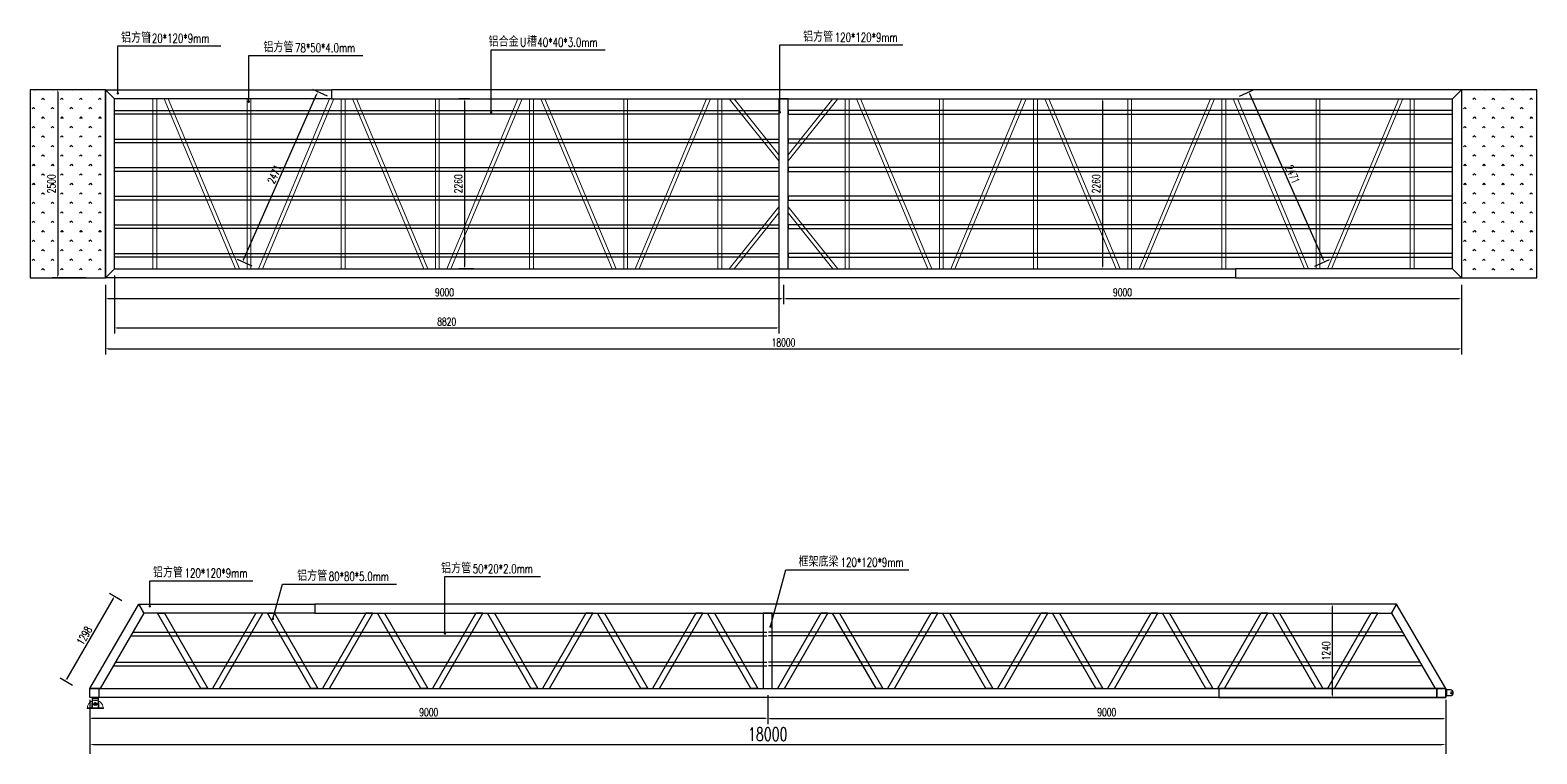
# Model space of a CAD drawing. Header units: inches. Extents: x -109738 to 334474, y -141753 to 99784.
# Drawn here: x 182640 to 202640, y -12308 to -2696 of the extents above; entities that cross this region are included whole.
import ezdxf

# ---------------------------------------------------------------- set-up
doc = ezdxf.new("R2010")
doc.units = ezdxf.units.IN
doc.header["$LTSCALE"] = 1000
doc.header["$MEASUREMENT"] = 0
doc.linetypes.add('CENTER2', pattern=[28.575, 19.05, -3.175, 3.175, -3.175])
for name, color, linetype in [('DIM_LEAD', 3, 'Continuous'), ('PUB_DIM', 3, 'Continuous'), ('PUB_TEXT', 7, 'Continuous'), ('track level', 7, 'Continuous'), ('W-STEEL_FRAME钢架', 3, 'Continuous'), ('W-STEEL_KEEL钢龙骨', 5, 'Continuous'), ('方管150X150X12', 3, 'Continuous')]:
    doc.layers.add(name, color=color, linetype=linetype)
doc.layers.add('成片房屋', color=1, linetype='Continuous', lineweight=0)
doc.layers.add('结构', color=52, linetype='Continuous', lineweight=18)
doc.styles.add('_TCH_DIM', font='SIMPLEX', dxfattribs={"bigfont": 'GBCBIG'})
doc.styles.add('STANDARD_T3', font='simplex.shx', dxfattribs={"width": 0.7, "bigfont": 'hztxt.shx'})
doc.dimstyles.new('W&&30', dxfattribs={"dimtxt": 105, "dimasz": 30, "dimexe": 75, "dimexo": 90, "dimgap": 30, "dimtad": 1, "dimdec": 0, "dimzin": 0, "dimdsep": 46, "dimtxsty": 'STANDARD_T3', "dimcen": 0.09, "dimclrd": 1, "dimclre": 1, "dimclrt": 7, "dimazin": 2, "dimtfac": 1, "dimtdec": 0, "dimtix": 1, "dimtmove": 2, "dimatfit": 3, "dimfxl": 100, "dimtolj": 1, "dimtzin": 0, "dimarcsym": 0})
doc.dimstyles.new('W&&50', dxfattribs={"dimtxt": 175, "dimasz": 50, "dimexe": 125, "dimexo": 150, "dimgap": 50, "dimtad": 1, "dimdec": 0, "dimzin": 0, "dimdsep": 46, "dimtxsty": 'STANDARD_T3', "dimcen": 0.09, "dimclrd": 1, "dimclre": 1, "dimclrt": 7, "dimazin": 2, "dimtfac": 1, "dimtdec": 0, "dimtix": 1, "dimtmove": 2, "dimatfit": 3, "dimfxl": 100, "dimtolj": 1, "dimtzin": 0, "dimarcsym": 0})

# ---------------------------------------------------------------- blocks, each defined once
blk = doc.blocks.new('*D433')
at = {"layer": 'Defpoints', "color": 0, "transparency": 16777216}
for p in [(183640, -5987), (192640, -5987), (192640, -6261)]:
    blk.add_point(p, dxfattribs=at)
at = {"layer": '成片房屋', "color": 1, "lineweight": -2, "transparency": 16777216}
for p, q in [((183640, -6077), (183640, -6336)), ((192640, -6077), (192640, -6336)), ((183670, -6261), (192610, -6261))]:
    blk.add_line(p, q, dxfattribs=at)
at = {"layer": '成片房屋', "color": 1, "transparency": 16777216}
for points in [[(183670, -6256), (183670, -6266), (183640, -6261)], [(192610, -6256), (192610, -6266), (192640, -6261)]]:
    blk.add_solid(points, dxfattribs=at)
at = {"layer": '成片房屋', "color": 7, "transparency": 16777216, "insert": (188140, -6179), "char_height": 105, "attachment_point": 5, "style": 'STANDARD_T3'}
blk.add_mtext('\\A1;9000', dxfattribs=at)
blk = doc.blocks.new('*D434')
at = {"layer": 'Defpoints', "color": 0, "transparency": 16777216}
for p in [(188565, -3607), (188406, -5867), (188615, -5867)]:
    blk.add_point(p, dxfattribs=at)
at = {"layer": '成片房屋', "color": 1, "lineweight": -2, "transparency": 16777216}
for p, q in [((188475, -3607), (188331, -3607)), ((188406, -3637), (188406, -5837)), ((188525, -5867), (188331, -5867))]:
    blk.add_line(p, q, dxfattribs=at)
at = {"layer": '成片房屋', "color": 1, "transparency": 16777216}
for points in [[(188401, -3637), (188411, -3637), (188406, -3607)], [(188401, -5837), (188411, -5837), (188406, -5867)]]:
    blk.add_solid(points, dxfattribs=at)
at = {"layer": '成片房屋', "color": 7, "transparency": 16777216, "insert": (188324, -4737), "char_height": 105, "attachment_point": 5, "rotation": 90, "style": 'STANDARD_T3'}
blk.add_mtext('\\A1;2260', dxfattribs=at)
blk = doc.blocks.new('*D437')
at = {"layer": 'Defpoints', "color": 0, "transparency": 16777216}
for p in [(183474, -3487), (183006, -5987), (183474, -5987)]:
    blk.add_point(p, dxfattribs=at)
at = {"layer": '成片房屋', "color": 1, "lineweight": -2, "transparency": 16777216}
for p, q in [((183384, -3487), (182931, -3487)), ((183006, -3517), (183006, -5957)), ((183384, -5987), (182931, -5987))]:
    blk.add_line(p, q, dxfattribs=at)
at = {"layer": '成片房屋', "color": 1, "transparency": 16777216}
for points in [[(183001, -3517), (183011, -3517), (183006, -3487)], [(183001, -5957), (183011, -5957), (183006, -5987)]]:
    blk.add_solid(points, dxfattribs=at)
at = {"layer": '成片房屋', "color": 7, "transparency": 16777216, "insert": (182924, -4737), "char_height": 105, "attachment_point": 5, "rotation": 90, "style": 'STANDARD_T3'}
blk.add_mtext('\\A1;2500', dxfattribs=at)
blk = doc.blocks.new('*U431')
at = {"layer": '结构'}
blk.add_lwpolyline([(25, 1130), (25, -1130), (-25, -1130), (-25, 1130)], close=True, dxfattribs=at)
blk = doc.blocks.new('*U432')
at = {"color": 0, "linetype": 'ByBlock', "lineweight": -2, "transparency": 16777216}
for p in [(0, 0), (1250, 0), (2500, 0), (3750, 0), (5000, 0), (6250, 0), (7500, 0)]:
    blk.add_blockref('*U431', p, dxfattribs=at)
blk = doc.blocks.new('*D438')
at = {"layer": 'Defpoints', "color": 0, "transparency": 16777216}
for p in [(192640, -5987), (201640, -5987), (201640, -6261)]:
    blk.add_point(p, dxfattribs=at)
at = {"layer": '成片房屋', "color": 1, "lineweight": -2, "transparency": 16777216}
for p, q in [((192640, -6077), (192640, -6336)), ((201640, -6077), (201640, -6336)), ((192670, -6261), (201610, -6261))]:
    blk.add_line(p, q, dxfattribs=at)
at = {"layer": '成片房屋', "color": 1, "transparency": 16777216}
for points in [[(192670, -6256), (192670, -6266), (192640, -6261)], [(201610, -6256), (201610, -6266), (201640, -6261)]]:
    blk.add_solid(points, dxfattribs=at)
at = {"layer": '成片房屋', "color": 7, "transparency": 16777216, "insert": (197140, -6179), "char_height": 105, "attachment_point": 5, "style": 'STANDARD_T3'}
blk.add_mtext('\\A1;9000', dxfattribs=at)
blk = doc.blocks.new('*D435')
at = {"color": 1, "lineweight": -2, "transparency": 16777216}
for p, q in [((183640, -6164), (183640, -7002)), ((201640, -6077), (201640, -7002)), ((183670, -6927), (201610, -6927))]:
    blk.add_line(p, q, dxfattribs=at)
at = {"color": 1, "transparency": 16777216}
for points in [[(183670, -6922), (183670, -6932), (183640, -6927)], [(201610, -6922), (201610, -6932), (201640, -6927)]]:
    blk.add_solid(points, dxfattribs=at)
at = {"layer": 'Defpoints', "color": 0, "transparency": 16777216}
for p in [(201640, -5987), (183640, -6074), (201640, -6927)]:
    blk.add_point(p, dxfattribs=at)
at = {"color": 7, "transparency": 16777216, "insert": (192640, -6845), "char_height": 105, "attachment_point": 5, "style": 'STANDARD_T3'}
blk.add_mtext('\\A1;18000', dxfattribs=at)
blk = doc.blocks.new('*U425')
at = {"layer": 'W-STEEL_KEEL钢龙骨', "color": 4}
blk.add_lwpolyline([(-3035, 25), (5785, 25), (5785, -25), (-3035, -25)], close=True, dxfattribs=at)
blk = doc.blocks.new('*U426')
at = {"layer": 'PUB_DIM', "color": 0, "linetype": 'ByBlock', "lineweight": -2, "transparency": 16777216}
for p in [(0, 1900), (0, 1520), (0, 1140), (0, 760), (0, 380), (0, 0)]:
    blk.add_blockref('*U425', p, dxfattribs=at)
blk = doc.blocks.new('*D439')
at = {"layer": 'Defpoints', "color": 0, "transparency": 16777216}
for p in [(192580, -5662), (183760, -5867), (192580, -6651)]:
    blk.add_point(p, dxfattribs=at)
at = {"layer": 'PUB_DIM', "color": 1, "lineweight": -2, "transparency": 16777216}
for p, q in [((192580, -5752), (192580, -6726)), ((183760, -5957), (183760, -6726)), ((183790, -6651), (192550, -6651))]:
    blk.add_line(p, q, dxfattribs=at)
at = {"layer": 'PUB_DIM', "color": 1, "transparency": 16777216}
for points in [[(183790, -6646), (183790, -6656), (183760, -6651)], [(192550, -6646), (192550, -6656), (192580, -6651)]]:
    blk.add_solid(points, dxfattribs=at)
at = {"layer": 'PUB_DIM', "color": 7, "transparency": 16777216, "insert": (188170, -6568), "char_height": 105, "attachment_point": 5, "style": 'STANDARD_T3'}
blk.add_mtext('\\A1;8820', dxfattribs=at)
blk = doc.blocks.new('*D440')
at = {"layer": 'Defpoints', "color": 0, "transparency": 16777216}
for p in [(186460, -3514), (186670, -3607), (185670, -5867)]:
    blk.add_point(p, dxfattribs=at)
at = {"layer": 'PUB_DIM', "color": 1, "lineweight": -2, "transparency": 16777216}
for p, q in [((185473, -5747), (186448, -3542)), ((186588, -3571), (186392, -3484)), ((185588, -5831), (185392, -5744))]:
    blk.add_line(p, q, dxfattribs=at)
at = {"layer": 'PUB_DIM', "color": 1, "transparency": 16777216}
for points in [[(186444, -3540), (186453, -3544), (186460, -3514)], [(185468, -5745), (185477, -5749), (185460, -5774)]]:
    blk.add_solid(points, dxfattribs=at)
at = {"layer": 'PUB_DIM', "color": 7, "transparency": 16777216, "insert": (185885, -4611), "char_height": 105, "attachment_point": 5, "rotation": 66.1317, "style": 'STANDARD_T3'}
blk.add_mtext('\\A1;2471', dxfattribs=at)
blk = doc.blocks.new('*D445')
at = {"layer": 'Defpoints', "color": 0, "transparency": 16777216}
for p in [(196715, -3607), (196665, -5867), (196874, -5867)]:
    blk.add_point(p, dxfattribs=at)
at = {"layer": '成片房屋', "color": 1, "lineweight": -2, "transparency": 16777216}
for p, q in [((196805, -3607), (196949, -3607)), ((196874, -3637), (196874, -5837)), ((196755, -5867), (196949, -5867))]:
    blk.add_line(p, q, dxfattribs=at)
at = {"layer": '成片房屋', "color": 1, "transparency": 16777216}
for points in [[(196869, -3637), (196879, -3637), (196874, -3607)], [(196869, -5837), (196879, -5837), (196874, -5867)]]:
    blk.add_solid(points, dxfattribs=at)
at = {"layer": '成片房屋', "color": 7, "transparency": 16777216, "insert": (196791, -4737), "char_height": 105, "attachment_point": 5, "rotation": 90, "style": 'STANDARD_T3'}
blk.add_mtext('\\A1;2260', dxfattribs=at)
blk = doc.blocks.new('*U442')
at = {"layer": '结构'}
blk.add_lwpolyline([(25, 1130), (25, -1130), (-25, -1130), (-25, 1130)], close=True, dxfattribs=at)
blk = doc.blocks.new('*U443')
at = {"color": 0, "linetype": 'ByBlock', "lineweight": -2, "transparency": 16777216}
for p in [(0, 0), (1250, 0), (2500, 0), (3750, 0), (5000, 0), (6250, 0), (7500, 0)]:
    blk.add_blockref('*U442', p, dxfattribs=at)
blk = doc.blocks.new('*U444')
at = {"layer": 'W-STEEL_KEEL钢龙骨', "color": 4}
blk.add_lwpolyline([(-3035, 25), (5785, 25), (5785, -25), (-3035, -25)], close=True, dxfattribs=at)
blk = doc.blocks.new('*U441')
at = {"layer": 'PUB_DIM', "color": 0, "linetype": 'ByBlock', "lineweight": -2, "transparency": 16777216}
for p in [(0, 1900), (0, 1520), (0, 1140), (0, 760), (0, 380), (0, 0)]:
    blk.add_blockref('*U444', p, dxfattribs=at)
blk = doc.blocks.new('*D446')
at = {"layer": 'Defpoints', "color": 0, "transparency": 16777216}
for p in [(198820, -3514), (198610, -3607), (199610, -5867)]:
    blk.add_point(p, dxfattribs=at)
at = {"layer": 'PUB_DIM', "color": 1, "lineweight": -2, "transparency": 16777216}
for p, q in [((198693, -3571), (198889, -3484)), ((199808, -5747), (198832, -3542)), ((199693, -5831), (199889, -5744))]:
    blk.add_line(p, q, dxfattribs=at)
at = {"layer": 'PUB_DIM', "color": 1, "transparency": 16777216}
for points in [[(198837, -3540), (198828, -3544), (198820, -3514)], [(199813, -5745), (199803, -5749), (199820, -5774)]]:
    blk.add_solid(points, dxfattribs=at)
at = {"layer": 'PUB_DIM', "color": 7, "transparency": 16777216, "insert": (199396, -4611), "char_height": 105, "attachment_point": 5, "rotation": 293.8683, "style": 'STANDARD_T3'}
blk.add_mtext('\\A1;2471', dxfattribs=at)
blk = doc.blocks.new('*D468')
at = {"layer": 'Defpoints', "color": 0, "transparency": 16777216}
for p in [(183431, -11500), (192431, -11440), (183431, -11837)]:
    blk.add_point(p, dxfattribs=at)
at = {"layer": '成片房屋', "color": 1, "lineweight": -2, "transparency": 16777216}
for p, q in [((183431, -11590), (183431, -11912)), ((192431, -11530), (192431, -11912)), ((192401, -11837), (183461, -11837))]:
    blk.add_line(p, q, dxfattribs=at)
at = {"layer": '成片房屋', "color": 1, "transparency": 16777216}
for points in [[(183461, -11832), (183461, -11842), (183431, -11837)], [(192401, -11832), (192401, -11842), (192431, -11837)]]:
    blk.add_solid(points, dxfattribs=at)
at = {"layer": '成片房屋', "color": 7, "transparency": 16777216, "insert": (187931, -11755), "char_height": 105, "attachment_point": 5, "style": 'STANDARD_T3'}
blk.add_mtext('\\A1;9000', dxfattribs=at)
blk = doc.blocks.new('YQT')
at = {"color": 1}
for radius in [10.5, 10]:
    blk.add_circle((0, -75), radius, dxfattribs=at)
at = {"layer": 'track level', "color": 1}
for p, q in [((-37, 0), (-38, -10)), ((37, 0), (-37, 0)), ((37, 0), (37, -10)), ((-38, -10), (37, -10))]:
    blk.add_line(p, q, dxfattribs=at)
blk.add_lwpolyline([(-38, -10), (37, -10), (37, -62, -0.414214), (0, -100), (0, -100, -0.414214), (-38, -62)], format="xyb", close=True, dxfattribs=at)
blk = doc.blocks.new('*D469')
at = {"layer": 'Defpoints', "color": 0, "transparency": 16777216}
for p in [(199926, -10320), (200487, -10320), (200443, -11560)]:
    blk.add_point(p, dxfattribs=at)
at = {"layer": '成片房屋', "color": 1, "lineweight": -2, "transparency": 16777216}
for p, q in [((200397, -10320), (199851, -10320)), ((199926, -11530), (199926, -10350)), ((200353, -11560), (199851, -11560))]:
    blk.add_line(p, q, dxfattribs=at)
at = {"layer": '成片房屋', "color": 1, "transparency": 16777216}
for points in [[(199921, -10350), (199931, -10350), (199926, -10320)], [(199921, -11530), (199931, -11530), (199926, -11560)]]:
    blk.add_solid(points, dxfattribs=at)
at = {"layer": '成片房屋', "color": 7, "transparency": 16777216, "insert": (199843, -10940), "char_height": 105, "attachment_point": 5, "rotation": 90, "style": 'STANDARD_T3'}
blk.add_mtext('\\A1;1240', dxfattribs=at)
blk = doc.blocks.new('*D470')
at = {"color": 1, "lineweight": -2, "transparency": 16777216}
for p, q in [((183431, -11590), (183431, -12308)), ((201431, -11590), (201431, -12308)), ((183481, -12183), (201381, -12183))]:
    blk.add_line(p, q, dxfattribs=at)
at = {"color": 1, "transparency": 16777216}
for points in [[(183481, -12175), (183481, -12192), (183431, -12183)], [(201381, -12175), (201381, -12192), (201431, -12183)]]:
    blk.add_solid(points, dxfattribs=at)
at = {"layer": 'Defpoints', "color": 0, "transparency": 16777216}
for p in [(183431, -11440), (201431, -11440), (201431, -12183)]:
    blk.add_point(p, dxfattribs=at)
at = {"color": 7, "transparency": 16777216, "insert": (192431, -12046), "char_height": 175, "attachment_point": 5, "style": 'STANDARD_T3'}
blk.add_mtext('\\A1;18000', dxfattribs=at)
blk = doc.blocks.new('*D471')
at = {"layer": 'Defpoints', "color": 0, "transparency": 16777216}
for p in [(192431, -11440), (201431, -11561), (201431, -11837)]:
    blk.add_point(p, dxfattribs=at)
at = {"layer": '成片房屋', "color": 1, "lineweight": -2, "transparency": 16777216}
for p, q in [((192431, -11530), (192431, -11912)), ((201431, -11651), (201431, -11912)), ((192461, -11837), (201401, -11837))]:
    blk.add_line(p, q, dxfattribs=at)
at = {"layer": '成片房屋', "color": 1, "transparency": 16777216}
for points in [[(192461, -11832), (192461, -11842), (192431, -11837)], [(201401, -11832), (201401, -11842), (201431, -11837)]]:
    blk.add_solid(points, dxfattribs=at)
at = {"layer": '成片房屋', "color": 7, "transparency": 16777216, "insert": (196931, -11755), "char_height": 105, "attachment_point": 5, "style": 'STANDARD_T3'}
blk.add_mtext('\\A1;9000', dxfattribs=at)
blk = doc.blocks.new('*D472')
at = {"layer": 'Defpoints', "color": 0, "transparency": 16777216}
for p in [(183934, -10320), (183106, -11340), (183282, -11443)]:
    blk.add_point(p, dxfattribs=at)
at = {"layer": 'PUB_DIM', "color": 1, "lineweight": -2, "transparency": 16777216}
for p, q in [((183856, -10275), (183693, -10180)), ((183742, -10243), (183121, -11315)), ((183204, -11398), (183041, -11303))]:
    blk.add_line(p, q, dxfattribs=at)
at = {"layer": 'PUB_DIM', "color": 1, "transparency": 16777216}
for points in [[(183738, -10241), (183747, -10246), (183757, -10217)], [(183117, -11312), (183125, -11317), (183106, -11340)]]:
    blk.add_solid(points, dxfattribs=at)
at = {"layer": 'PUB_DIM', "color": 7, "transparency": 16777216, "insert": (183360, -10738), "char_height": 105, "attachment_point": 5, "rotation": 59.8731, "style": 'STANDARD_T3'}
blk.add_mtext('\\A1;1298', dxfattribs=at)
blk = doc.blocks.new('JAGZZ')
at = {"color": 1, "linetype": 'CENTER2'}
for p, q in [((524707, 12979), (524707, 13014)), ((524725, 12996), (524689, 12996))]:
    blk.add_line(p, q, dxfattribs=at)
at = {"layer": '结构', "color": 4}
for p, q in [((524597, 12929), (524597, 12941)), ((524817, 12941), (524597, 12941)), ((524817, 12929), (524597, 12929)), ((524817, 12929), (524817, 12941))]:
    blk.add_line(p, q, dxfattribs=at)
for points in [[(524670, 12941), (524670, 13001), (524662, 13001), (524662, 12941)], [(524744, 12941), (524744, 13001), (524752, 13001), (524752, 12941)]]:
    blk.add_lwpolyline(points, close=True, dxfattribs=at)
at = {"layer": '结构'}
blk.add_circle((524707, 12996), 13, dxfattribs=at)
at = {"layer": '结构', "color": 4}
blk.add_arc((524707, 12931), 106, 5.7248, 174.2752, dxfattribs=at)

msp = doc.modelspace()

# ---------------------------------------------------------------- hatches: boundary and pattern name
h = msp.add_hatch()
h.set_pattern_fill('人工草地', color=256, scale=42)
h.set_pattern_definition([(225, (25.16, 50.32), (125.7984, -125.7984), [26.68587, -151.21992]), (315, (25.16, 50.32), (125.7984, 125.7984), [26.68587, -151.21992])])
h.paths.add_polyline_path([(183640.2, -3487.3), (182640.2, -3487.3), (182640.2, -5987.3), (183640.2, -5987.3)])
h.paths.add_polyline_path([(183002.4, -4893.1), (183002.4, -4581.6), (182844.9, -4581.6), (182844.9, -4893.1)], flags=24)
h = msp.add_hatch()
h.set_pattern_fill('人工草地', color=256, scale=42)
h.set_pattern_definition([(225, (19025.16, 50.32), (125.7984, -125.7984), [26.68587, -151.21992]), (315, (19025.16, 50.32), (125.7984, 125.7984), [26.68587, -151.21992])])
h.paths.add_polyline_path([(202640.2, -3487.3), (201640.2, -3487.3), (201640.2, -5987.3), (202640.2, -5987.3)])
h.paths.add_polyline_path([(202002.4, -4893.1), (202002.4, -4581.6), (201844.9, -4581.6), (201844.9, -4893.1)], flags=24)

# ---------------------------------------------------------------- linework, layer by layer
for points in [[(183640.2, -3487.3), (182640.2, -3487.3), (182640.2, -5987.3), (183640.2, -5987.3)], [(202640.2, -3487.3), (201640.2, -3487.3), (201640.2, -5987.3), (202640.2, -5987.3)], [(184330.8, -10439.8), (184423.2, -10439.8), (185000.5, -11439.8), (184908.1, -11439.8)], [(185730.2, -10439.8), (185637.9, -10439.8), (185060.5, -11439.8), (185152.9, -11439.8)], [(185790.8, -10439.8), (185883.2, -10439.8), (186460.5, -11439.8), (186368.1, -11439.8)], [(187190.2, -10439.8), (187097.9, -10439.8), (186520.5, -11439.8), (186612.9, -11439.8)], [(187250.8, -10439.8), (187343.2, -10439.8), (187920.5, -11439.8), (187828.1, -11439.8)], [(188650.2, -10439.8), (188557.9, -10439.8), (187980.5, -11439.8), (188072.9, -11439.8)], [(188710.8, -10439.8), (188803.2, -10439.8), (189380.5, -11439.8), (189288.1, -11439.8)], [(190110.2, -10439.8), (190017.9, -10439.8), (189440.5, -11439.8), (189532.9, -11439.8)], [(190170.8, -10439.8), (190263.2, -10439.8), (190840.5, -11439.8), (190748.1, -11439.8)], [(191570.2, -10439.8), (191477.9, -10439.8), (190900.5, -11439.8), (190992.9, -11439.8)], [(191630.8, -10439.8), (191723.2, -10439.8), (192300.5, -11439.8), (192208.1, -11439.8)], [(193230.2, -10439.8), (193137.9, -10439.8), (192560.5, -11439.8), (192652.9, -11439.8)], [(193290.8, -10439.8), (193383.2, -10439.8), (193960.5, -11439.8), (193868.1, -11439.8)], [(194690.2, -10439.8), (194597.9, -10439.8), (194020.5, -11439.8), (194112.9, -11439.8)], [(194750.8, -10439.8), (194843.2, -10439.8), (195420.5, -11439.8), (195328.1, -11439.8)], [(196150.2, -10439.8), (196057.9, -10439.8), (195480.5, -11439.8), (195572.9, -11439.8)], [(196210.8, -10439.8), (196303.2, -10439.8), (196880.5, -11439.8), (196788.1, -11439.8)], [(197610.2, -10439.8), (197517.9, -10439.8), (196940.5, -11439.8), (197032.9, -11439.8)], [(197670.8, -10439.8), (197763.2, -10439.8), (198340.5, -11439.8), (198248.1, -11439.8)], [(199070.2, -10439.8), (198977.9, -10439.8), (198400.5, -11439.8), (198492.9, -11439.8)], [(199130.8, -10439.8), (199223.2, -10439.8), (199800.5, -11439.8), (199708.1, -11439.8)], [(200530.2, -10439.8), (200437.9, -10439.8), (199860.5, -11439.8), (199952.9, -11439.8)], [(183430.5, -11439.8), (183550.5, -11439.8), (183550.5, -11559.8), (183430.5, -11559.8)], [(201310.5, -11439.8), (201430.5, -11439.8), (201430.5, -11559.8), (201310.5, -11559.8)]]:
    msp.add_lwpolyline(points, close=True)
at = {"layer": 'DIM_LEAD'}
for p, q in [((183805.3, -3535.2), (183805.3, -2906.4)), ((183805.3, -2906.4), (185172.6, -2906.4)), ((188759, -3787.7), (188759, -2958.6)), ((188759, -2958.6), (190271.8, -2958.6)), ((192591.2, -3787.7), (192591.2, -2893.5)), ((192591.2, -2893.5), (194226.4, -2893.5)), ((185542.2, -3646.1), (185542.2, -3032.5)), ((185542.2, -3032.5), (187054.9, -3032.5)), ((188146, -10709.9), (188146, -9951.9)), ((188146, -9951.9), (189412.9, -9951.9)), ((192465.9, -10617.9), (192669.7, -9864.5)), ((192669.7, -9864.5), (194304.9, -9864.5)), ((184228.8, -10347), (184228.8, -10008.4)), ((184228.8, -10008.4), (185596.2, -10008.4)), ((185863.1, -10515.9), (185989.5, -10052.7)), ((185989.5, -10052.7), (187502.2, -10052.7))]:
    msp.add_line(p, q, dxfattribs=at)
at = {"layer": 'DIM_LEAD', "const_width": 16}
for points in [[(183805.3, -3543.2, 1), (183805.3, -3527.2, 1)], [(185542.2, -3654.1, 1), (185542.2, -3638.1, 1)], [(188759, -3795.7, 1), (188759, -3779.7, 1)], [(192591.2, -3795.7, 1), (192591.2, -3779.7, 1)], [(184228.8, -10355, 1), (184228.8, -10339, 1)], [(185861, -10523.6, 1), (185865.2, -10508.2, 1)], [(188146, -10717.9, 1), (188146, -10701.9, 1)], [(192463.8, -10625.6, 1), (192468, -10610.2, 1)]]:
    msp.add_lwpolyline(points, format="xyb", close=True, dxfattribs=at)
at = {"layer": 'W-STEEL_FRAME钢架', "color": 4}
for p, q in [((183976.6, -10739.8), (192420.5, -10739.8)), ((184005.6, -10689.8), (192420.5, -10689.8)), ((200855.4, -10689.8), (192440.5, -10689.8)), ((200884.4, -10739.8), (192440.5, -10739.8)), ((183744, -11139.8), (192420.5, -11139.8)), ((183773.1, -11089.8), (192420.5, -11089.8)), ((201088, -11089.8), (192440.5, -11089.8)), ((201117, -11139.8), (192440.5, -11139.8))]:
    msp.add_line(p, q, dxfattribs=at)
at = {"layer": 'W-STEEL_FRAME钢架', "color": 6}
for points in [[(183569.6, -11439.8), (183430.5, -11439.8), (184082.2, -10319.8), (184151, -10439.8)], [(184082.2, -10319.8), (186420.5, -10319.8), (186420.5, -10439.8), (184151, -10439.8)], [(200778.8, -10319.8), (186420.5, -10319.8), (186420.5, -10439.8), (200710, -10439.8)], [(201291.5, -11439.8), (201430.5, -11439.8), (200778.8, -10319.8), (200710, -10439.8)], [(192370.5, -11439.8), (192490.5, -11439.8), (192490.5, -10439.8), (192370.5, -10439.8)], [(183430.5, -11559.8), (183430.5, -11439.8), (201310.5, -11439.8), (201310.5, -11559.8)], [(201430.5, -11559.8), (201430.5, -11439.8), (198420.5, -11439.8), (198420.5, -11559.8)]]:
    msp.add_lwpolyline(points, close=True, dxfattribs=at)
at = {"layer": '方管150X150X12', "color": 6}
for points in [[(183640.2, -3487.3), (186640.2, -3487.3), (186640.2, -3607.3), (183760.2, -3607.3)], [(183640.2, -3487.3), (183640.2, -5987.3), (183760.2, -5867.3), (183760.2, -3607.3)], [(201640.2, -3487.3), (186640.2, -3487.3), (186640.2, -3607.3), (201520.2, -3607.3)], [(201640.2, -3487.3), (201640.2, -5987.3), (201520.2, -5867.3), (201520.2, -3607.3)], [(192580.2, -3607.3), (192580.2, -5867.3), (192700.2, -5867.3), (192700.2, -3607.3)], [(183760.2, -5867.3), (198640.2, -5867.3), (198640.2, -5987.3), (183640.2, -5987.3)], [(201520.2, -5867.3), (198640.2, -5867.3), (198640.2, -5987.3), (201640.2, -5987.3)]]:
    msp.add_lwpolyline(points, close=True, dxfattribs=at)
at = {"layer": '结构'}
for points in [[(184420.2, -3607.3), (184474.4, -3607.3), (185420.2, -5867.3), (185366, -5867.3)], [(186670.2, -3607.3), (186616, -3607.3), (185670.2, -5867.3), (185724.4, -5867.3)], [(186920.2, -3607.3), (186974.4, -3607.3), (187920.2, -5867.3), (187866, -5867.3)], [(189170.2, -3607.3), (189116, -3607.3), (188170.2, -5867.3), (188224.4, -5867.3)], [(189420.2, -3607.3), (189474.4, -3607.3), (190420.2, -5867.3), (190366, -5867.3)], [(191670.2, -3607.3), (191616, -3607.3), (190670.2, -5867.3), (190724.4, -5867.3)], [(191920.2, -3607.3), (192580.2, -4429.9), (192580.2, -4351.2), (191987.4, -3606.9)], [(193360.2, -3607.3), (192700.2, -4429.9), (192700.2, -4351.2), (193293.1, -3606.9)], [(193610.2, -3607.3), (193664.4, -3607.3), (194610.2, -5867.3), (194556, -5867.3)], [(195860.2, -3607.3), (195806, -3607.3), (194860.2, -5867.3), (194914.4, -5867.3)], [(196110.2, -3607.3), (196164.4, -3607.3), (197110.2, -5867.3), (197056, -5867.3)], [(198360.2, -3607.3), (198306, -3607.3), (197360.2, -5867.3), (197414.4, -5867.3)], [(198610.2, -3607.3), (198664.4, -3607.3), (199610.2, -5867.3), (199556, -5867.3)], [(200860.2, -3607.3), (200806, -3607.3), (199860.2, -5867.3), (199914.4, -5867.3)], [(191920.2, -5867.3), (192580.2, -5044.7), (192580.2, -5123.4), (191987.4, -5867.7)], [(193360.2, -5867.3), (192700.2, -5044.7), (192700.2, -5123.4), (193293.1, -5867.7)]]:
    msp.add_lwpolyline(points, close=True, dxfattribs=at)

# ---------------------------------------------------------------- block references
at = {"color": 6}
msp.add_blockref('*U432', (184295.2, -4737.3), dxfattribs=at)
at = {"color": 6, "xscale": -1}
msp.add_blockref('*U443', (200985.2, -4737.3), dxfattribs=at)
at = {"color": 0}
msp.add_blockref('JAGZZ', (-341201.5, -24635.6), dxfattribs=at)
at = {"layer": 'PUB_DIM'}
for name, p in [('*U426', (186795.2, -5687.3)), ('YQT', (183505.5, -11563.8))]:
    msp.add_blockref(name, p, dxfattribs=at)
at = {"layer": 'PUB_DIM', "xscale": -1}
msp.add_blockref('*U441', (198485.2, -5687.3), dxfattribs=at)
at = {"layer": 'PUB_DIM', "xscale": -1, "rotation": 90}
msp.add_blockref('YQT', (201430.5, -11497.4), dxfattribs=at)

# ---------------------------------------------------------------- texts
at = {"layer": 'PUB_TEXT', "color": 7, "style": '_TCH_DIM'}
for s, p in [('铝方管', (183846.6, -2864.4)), ('铝合金', (188725.8, -2916.6)), ('槽', (189233.8, -2916.6)), ('铝方管', (192900.4, -2851.5)), ('铝方管', (185736.9, -2990.5)), ('铝方管', (188094.9, -9909.9)), ('框架底梁', (192838.9, -9822.5)), ('铝方管', (184270.2, -9966.4)), ('铝方管', (186184.2, -10010.7))]:
    msp.add_text(s, height=140, dxfattribs=at).set_placement(p)
at = {"layer": 'PUB_TEXT', "color": 7, "style": '_TCH_DIM', "width": 0.705882}
for s, p in [('120*120*9mm', (184184.4, -2864.4)), ('U', (189145.8, -2916.6)), ('40*40*3.0mm', (189373.8, -2916.6)), ('120*120*9mm', (193320.4, -2851.5)), ('78*50*4.0mm', (186156.9, -2990.5)), ('50*20*2.0mm', (188514.9, -9909.9)), ('120*120*9mm', (193398.9, -9822.5)), ('120*120*9mm', (184690.2, -9966.4)), ('80*80*5.0mm', (186604.2, -10010.7))]:
    msp.add_text(s, height=119, dxfattribs=at).set_placement(p)

# ---------------------------------------------------------------- dimensions: what is measured, and where the dimension line sits
for base, p1, p2, dimstyle, picture, middle in [((201640.2, -6927.4), (183640.2, -6074.5), (201640.2, -5987.3), 'W&&30', '*D435', (192640.2, -6844.9)), ((201430.5, -12183.3), (183430.5, -11439.8), (201430.5, -11439.8), 'W&&50', '*D470', (192430.5, -12045.8))]:
    dim = msp.add_linear_dim(base=base, p1=p1, p2=p2, dimstyle=dimstyle)
    dim.commit()
    dim.dimension.update_dxf_attribs({"geometry": picture, "text_midpoint": middle})
at = {"layer": 'PUB_DIM'}
for p1, p2, distance, picture, middle in [((185670.2, -5867.3), (186670.2, -3607.3), 229.5, '*D440', (185884.9, -4611.1)), ((199610.2, -5867.3), (198610.2, -3607.3), -229.5, '*D446', (199395.5, -4611.1)), ((183933.8, -10319.8), (183282.2, -11442.8), -203.9, '*D472', (183360.3, -10737.6))]:
    dim = msp.add_aligned_dim(p1=p1, p2=p2, distance=distance, dimstyle='W&&30', dxfattribs=at)
    dim.commit()
    dim.dimension.update_dxf_attribs({"geometry": picture, "text_midpoint": middle})
dim = msp.add_linear_dim(base=(192580.2, -6650.9), p1=(183760.2, -5867.3), p2=(192580.2, -5662.3), dimstyle='W&&30', dxfattribs=at)
dim.commit()
dim.dimension.update_dxf_attribs({"geometry": '*D439', "text_midpoint": (188170.2, -6568.4)})
at = {"layer": '成片房屋', "color": 1}
for base, p1, p2, picture, middle in [((183006.1, -5987.3), (183473.6, -3487.3), (183473.6, -5987.3), '*D437', (182923.6, -4737.3)), ((188406.5, -5867.3), (188565.2, -3607.3), (188615.2, -5867.3), '*D434', (188324, -4737.3)), ((196874, -5867.3), (196715.2, -3607.3), (196665.2, -5867.3), '*D445', (196791.5, -4737.3)), ((199925.5, -10319.8), (200443.2, -11559.8), (200487, -10319.8), '*D469', (199843, -10939.8))]:
    dim = msp.add_linear_dim(base=base, p1=p1, p2=p2, angle=90, dimstyle='W&&30', dxfattribs=at)
    dim.commit()
    dim.dimension.update_dxf_attribs({"geometry": picture, "text_midpoint": middle})
for base, p1, p2, picture, middle in [((192640.2, -6261.2), (183640.2, -5987.3), (192640.2, -5987.3), '*D433', (188140.2, -6178.7)), ((183430.5, -11837), (192430.5, -11439.8), (183430.5, -11499.8), '*D468', (187930.5, -11754.5))]:
    dim = msp.add_linear_dim(base=base, p1=p1, p2=p2, dimstyle='W&&30', dxfattribs=at)
    dim.commit()
    dim.dimension.update_dxf_attribs({"geometry": picture, "text_midpoint": middle})
at = {"layer": '成片房屋'}
for base, p1, p2, picture, middle in [((201640.2, -6261.2), (192640.2, -5987.3), (201640.2, -5987.3), '*D438', (197140.2, -6178.7)), ((201430.5, -11837), (192430.5, -11439.8), (201430.5, -11560.8), '*D471', (196930.5, -11754.5))]:
    dim = msp.add_linear_dim(base=base, p1=p1, p2=p2, dimstyle='W&&30', dxfattribs=at)
    dim.commit()
    dim.dimension.update_dxf_attribs({"geometry": picture, "text_midpoint": middle})

doc.saveas('drawing.dxf')
